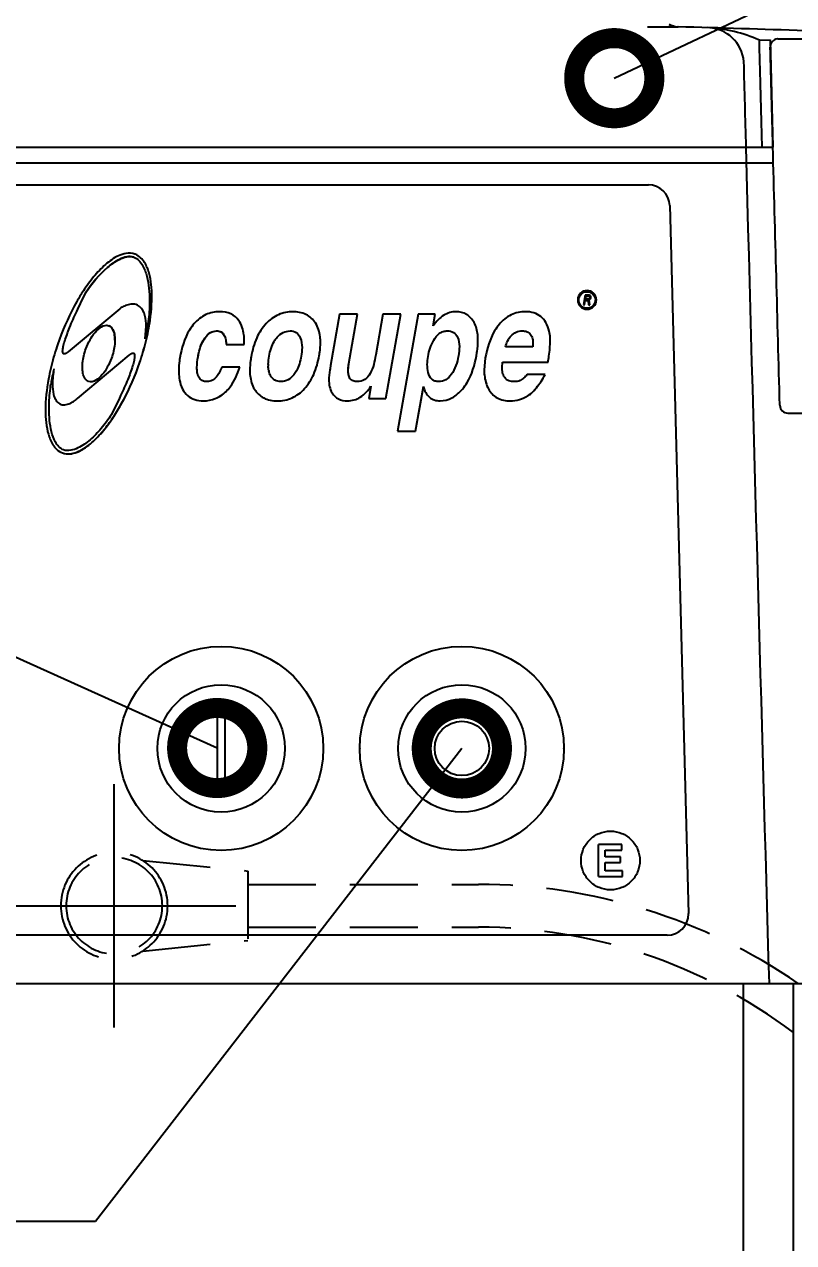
# Model space of a CAD drawing. Extents: x 230 to 4050, y 0 to 2754.
# Drawn here: x 1556.8 to 1700.6, y 965.7 to 1193.6 of the extents above; entities that cross this region are included whole.
import ezdxf

# ---------------------------------------------------------------- set-up
doc = ezdxf.new("R2010")
doc.units = 0
doc.header["$LTSCALE"] = 2
doc.linetypes.add('CENTER', pattern=[50.8, 31.75, -6.35, 6.35, -6.35])
doc.linetypes.add('HIDDEN', pattern=[9.525, 6.35, -3.175])
doc.layers.get('0').update_dxf_attribs({"linetype": 'CONTINUOUS'})
doc.layers.get('DEFPOINTS').update_dxf_attribs({"linetype": 'CONTINUOUS'})
doc.layers.add('DANMEN', color=7, linetype='CONTINUOUS')
doc.layers.add('SUNPOU', color=7, linetype='CONTINUOUS')
doc.styles.get("Standard").update_dxf_attribs({"font": 'romans.shx', "bigfont": 'extfont.shx'})
doc.dimstyles.get("Standard").update_dxf_attribs({"dimscale": 10, "dimtxt": 2, "dimasz": 3, "dimexe": 1, "dimexo": 1, "dimgap": 0.6, "dimtad": 3, "dimdec": 0, "dimzin": 0, "dimdsep": 46, "dimtxsty": 'STANDARD', "dimblk1": 'OPEN', "dimblk2": 'OPEN', "dimsah": 1, "dimcen": 1.5, "dimadec": 0, "dimazin": 0, "dimtfac": 1, "dimtdec": 0, "dimtmove": 0, "dimatfit": 0, "dimldrblk": 'DOTSMALL', "dimfxl": 1, "dimtvp": 1, "dimtolj": 1, "dimtzin": 0, "dimarcsym": 0})

# ---------------------------------------------------------------- blocks, each defined once
blk = doc.blocks.new('_DotSmall')
at = {"color": 0, "linetype": 'ByBlock', "const_width": 0.5}
blk.add_lwpolyline([(-0.0625, 0, 1), (0.0625, 0, 1)], format="xyb", close=True, dxfattribs=at)
blk = doc.blocks.new('_OPEN')
at = {"color": 0, "linetype": 'ByBlock'}
for p, q in [((-1, 0.1667), (0, 0)), ((0, 0), (-1, -0.1667)), ((0, 0), (-1, 0))]:
    blk.add_line(p, q, dxfattribs=at)
blk = doc.blocks.new('*D7')
at = {"layer": 'DEFPOINTS', "color": 0}
for p in [(1104.2, 1678.66), (1646.02, 1678.66), (1345.94, 808.66)]:
    blk.add_point(p, dxfattribs=at)
at = {"layer": 'SUNPOU', "color": 0, "lineweight": -2}
for p, q in [((1636.02, 1678.66), (1094.2, 1678.66)), ((1104.2, 838.66), (1104.2, 1648.66)), ((1335.94, 808.66), (1094.2, 808.66))]:
    blk.add_line(p, q, dxfattribs=at)
at = {"layer": 'SUNPOU', "color": 0, "lineweight": -2, "xscale": 30, "yscale": 30, "zscale": 30}
for p, rotation in [((1104.2, 1678.66), 90), ((1104.2, 808.66), 270)]:
    blk.add_blockref('_OPEN', p, dxfattribs=dict(at, rotation=rotation))
at = {"layer": 'SUNPOU', "color": 0, "insert": (1088.2, 1243.66), "char_height": 20, "attachment_point": 5, "rotation": 90}
blk.add_mtext('\\A1;870', dxfattribs=at)
blk = doc.blocks.new('*D9')
at = {"layer": 'DEFPOINTS', "color": 0}
for p in [(1861.06, 1598.11), (1441.29, 1014.16), (1861.06, 467.97)]:
    blk.add_point(p, dxfattribs=at)
at = {"layer": 'SUNPOU', "color": 0, "linetype": 'ByBlock', "lineweight": -2}
for p, q in [((1861.06, 1588.11), (1861.06, 457.97)), ((1441.29, 1004.16), (1441.29, 457.97)), ((1471.29, 467.97), (1831.06, 467.97))]:
    blk.add_line(p, q, dxfattribs=at)
at = {"layer": 'SUNPOU', "color": 0, "lineweight": -2, "xscale": 30, "yscale": 30, "zscale": 30, "rotation": 180}
blk.add_blockref('_OPEN', (1441.29, 467.97), dxfattribs=at)
at = {"layer": 'SUNPOU', "color": 0, "lineweight": -2, "xscale": 30, "yscale": 30, "zscale": 30}
blk.add_blockref('_OPEN', (1861.06, 467.97), dxfattribs=at)
at = {"layer": 'SUNPOU', "color": 0, "insert": (1651.17, 483.97), "char_height": 20, "attachment_point": 5}
blk.add_mtext('\\A1;420', dxfattribs=at)
blk = doc.blocks.new('*D21')
at = {"layer": 'DEFPOINTS', "color": 0}
for p in [(1811.29, 1075.36), (1441.29, 1014.16), (1811.29, 517.97)]:
    blk.add_point(p, dxfattribs=at)
at = {"layer": 'SUNPOU', "color": 0, "linetype": 'ByBlock', "lineweight": -2}
for p, q in [((1811.29, 1065.36), (1811.29, 507.97)), ((1441.29, 1004.16), (1441.29, 507.97)), ((1471.29, 517.97), (1781.29, 517.97))]:
    blk.add_line(p, q, dxfattribs=at)
at = {"layer": 'SUNPOU', "color": 0, "lineweight": -2, "xscale": 30, "yscale": 30, "zscale": 30, "rotation": 180}
blk.add_blockref('_OPEN', (1441.29, 517.97), dxfattribs=at)
at = {"layer": 'SUNPOU', "color": 0, "lineweight": -2, "xscale": 30, "yscale": 30, "zscale": 30}
blk.add_blockref('_OPEN', (1811.29, 517.97), dxfattribs=at)
at = {"layer": 'SUNPOU', "color": 0, "insert": (1626.29, 533.97), "char_height": 20, "attachment_point": 5}
blk.add_mtext('\\A1;370', dxfattribs=at)
blk = doc.blocks.new('*D23')
at = {"layer": 'DEFPOINTS', "color": 0}
for p in [(1573.58, 1498.66), (1154.2, 808.66), (1898.5, 808.66)]:
    blk.add_point(p, dxfattribs=at)
at = {"layer": 'SUNPOU', "color": 0, "linetype": 'ByBlock', "lineweight": -2}
for p, q in [((1563.58, 1498.66), (1144.2, 1498.66)), ((1154.2, 1468.66), (1154.2, 838.66)), ((1888.5, 808.66), (1144.2, 808.66))]:
    blk.add_line(p, q, dxfattribs=at)
at = {"layer": 'SUNPOU', "color": 0, "lineweight": -2, "xscale": 30, "yscale": 30, "zscale": 30}
for p, rotation in [((1154.2, 1498.66), 90), ((1154.2, 808.66), 270)]:
    blk.add_blockref('_OPEN', p, dxfattribs=dict(at, rotation=rotation))
at = {"layer": 'SUNPOU', "color": 0, "insert": (1138.2, 1153.66), "char_height": 20, "attachment_point": 5, "rotation": 90}
blk.add_mtext('\\A1;690', dxfattribs=at)

msp = doc.modelspace()

# ---------------------------------------------------------------- linework, layer by layer
at = {"color": 2}
for p, q in [((1673.29, 1193.2), (1674.19, 1193.19)), ((1674.19, 1193.19), (1676.46, 1193.19)), ((1676.46, 1193.19), (1677.38, 1193.19)), ((1677.38, 1193.19), (1678.3, 1193.18)), ((1678.3, 1193.18), (1678.38, 1193.18)), ((1678.38, 1193.18), (1679.01, 1193.18)), ((1679.01, 1193.18), (1678.99, 1193.18)), ((1694.22, 1190.66), (1696.22, 1190.71)), ((1696.22, 1190.71), (1696.74, 1170.66)), ((1697.69, 1190.92), (1697.74, 1190.92)), ((1697.75, 1190.92), (1716.26, 1190.92)), ((1449.17, 1170.66), (1696.74, 1170.66)), ((1694.74, 1170.66), (1696.74, 1170.71)), ((1449.17, 1167.75), (1696.74, 1167.75)), ((1473.69, 1163.6), (1673.46, 1163.6)), ((1677.46, 1159.71), (1680.97, 1027.27)), ((1577.23, 1150.06), (1577.23, 1150.06)), ((1568.29, 1143.44), (1568.29, 1143.44)), ((1580.61, 1142.64), (1580.61, 1142.65)), ((1661.66, 1142.96), (1661.34, 1141.16)), ((1662.38, 1142.96), (1661.66, 1142.96)), ((1661.71, 1142.19), (1661.81, 1142.77)), ((1662.28, 1142.19), (1661.71, 1142.19)), ((1661.81, 1142.77), (1662.38, 1142.77)), ((1661.81, 1142.77), (1661.81, 1142.77)), ((1662.37, 1142.23), (1662.28, 1142.19)), ((1662.45, 1142.31), (1662.37, 1142.23)), ((1662.52, 1142.92), (1662.38, 1142.96)), ((1662.38, 1142.77), (1662.46, 1142.73)), ((1662.38, 1142.77), (1662.38, 1142.77)), ((1662.5, 1142.42), (1662.45, 1142.31)), ((1662.46, 1142.73), (1662.51, 1142.65)), ((1662.46, 1142.73), (1662.46, 1142.73)), ((1662.52, 1142.54), (1662.5, 1142.42)), ((1662.5, 1142.12), (1662.62, 1142.27)), ((1662.51, 1142.65), (1662.52, 1142.54)), ((1662.51, 1142.65), (1662.51, 1142.65)), ((1662.62, 1142.81), (1662.52, 1142.92)), ((1662.69, 1142.65), (1662.62, 1142.81)), ((1662.62, 1142.27), (1662.67, 1142.39)), ((1662.62, 1142.27), (1662.62, 1142.27)), ((1662.67, 1142.39), (1662.7, 1142.54)), ((1662.67, 1142.38), (1662.67, 1142.39)), ((1662.7, 1142.54), (1662.69, 1142.65)), ((1662.7, 1142.54), (1662.7, 1142.54)), ((1574.61, 1140.43), (1564.96, 1132.34)), ((1660.24, 1142.06), (1660.24, 1142.06)), ((1661.34, 1141.16), (1661.52, 1141.16)), ((1661.34, 1141.16), (1661.34, 1141.16)), ((1661.52, 1141.16), (1661.66, 1141.96)), ((1661.52, 1141.16), (1661.52, 1141.16)), ((1661.66, 1141.96), (1662.17, 1141.96)), ((1661.66, 1141.96), (1661.66, 1141.96)), ((1662.17, 1141.96), (1662.17, 1141.96)), ((1662.17, 1141.96), (1662.27, 1141.16)), ((1662.27, 1141.16), (1662.48, 1141.16)), ((1662.27, 1141.16), (1662.27, 1141.16)), ((1662.37, 1142.04), (1662.5, 1142.12)), ((1662.48, 1141.16), (1662.37, 1142.04)), ((1662.48, 1141.16), (1662.48, 1141.16)), ((1662.5, 1142.11), (1662.5, 1142.12)), ((1663.74, 1142.06), (1663.74, 1142.06)), ((1615.72, 1139.4), (1614.03, 1129.8)), ((1619.08, 1139.4), (1615.72, 1139.4)), ((1617.45, 1130.16), (1619.08, 1139.4)), ((1617.45, 1130.16), (1619.08, 1139.39)), ((1619.08, 1139.39), (1619.08, 1139.4)), ((1623.82, 1139.4), (1622.47, 1131.76)), ((1627.17, 1139.4), (1623.82, 1139.4)), ((1624.39, 1123.64), (1627.17, 1139.4)), ((1624.39, 1123.64), (1627.17, 1139.39)), ((1630.41, 1139.4), (1626.55, 1117.51)), ((1627.17, 1139.39), (1627.17, 1139.4)), ((1633.61, 1139.4), (1630.41, 1139.4)), ((1633.23, 1137.24), (1633.61, 1139.4)), ((1633.61, 1139.39), (1633.61, 1139.4)), ((1572.56, 1137.24), (1572.56, 1137.24)), ((1579.33, 1134.78), (1579.56, 1137.17)), ((1579.55, 1137.17), (1579.55, 1137.17)), ((1592.72, 1136.27), (1592.72, 1136.27)), ((1606.45, 1136.27), (1606.45, 1136.27)), ((1635.88, 1136.27), (1635.88, 1136.27)), ((1649.87, 1136.27), (1649.87, 1136.27)), ((1579.33, 1134.78), (1579.33, 1134.78)), ((1590.55, 1134.97), (1590.55, 1134.97)), ((1594.5, 1133.74), (1597.86, 1133.74)), ((1594.5, 1133.73), (1594.5, 1133.74)), ((1594.5, 1133.73), (1597.86, 1133.73)), ((1597.86, 1133.74), (1597.87, 1134.46)), ((1597.86, 1133.73), (1597.86, 1133.74)), ((1597.88, 1134.46), (1597.88, 1134.46)), ((1604.07, 1135.1), (1604.07, 1135.1)), ((1608.36, 1135), (1608.36, 1135)), ((1612.14, 1134.09), (1612.14, 1134.09)), ((1633.33, 1134.51), (1633.33, 1134.52)), ((1637.78, 1135.08), (1637.78, 1135.09)), ((1641.59, 1134.55), (1641.59, 1134.55)), ((1651.85, 1133.28), (1646.71, 1133.28)), ((1651.87, 1133.91), (1651.85, 1133.28)), ((1655.1, 1134.46), (1655.1, 1134.46)), ((1566.71, 1123.63), (1576.37, 1131.73)), ((1566.71, 1123.63), (1576.37, 1131.72)), ((1568.27, 1132.9), (1568.27, 1132.9)), ((1576.37, 1131.72), (1576.37, 1131.73)), ((1589.24, 1131.45), (1589.24, 1131.45)), ((1602.55, 1131.54), (1602.55, 1131.54)), ((1611.9, 1131.64), (1611.9, 1131.64)), ((1632.25, 1131.48), (1632.25, 1131.48)), ((1641.3, 1131.61), (1641.3, 1131.61)), ((1642.97, 1131.26), (1642.76, 1128.95)), ((1562.3, 1129.17), (1562.3, 1129.17)), ((1577.99, 1129.36), (1577.99, 1129.36)), ((1585.64, 1128.92), (1585.64, 1128.92)), ((1597.04, 1129.49), (1593.68, 1129.49)), ((1597.04, 1129.48), (1597.04, 1129.49)), ((1598.93, 1128.92), (1598.93, 1128.92)), ((1617.32, 1128.84), (1617.45, 1130.16)), ((1617.45, 1130.16), (1617.45, 1130.16)), ((1642.75, 1128.95), (1642.75, 1128.95)), ((1646.11, 1129.42), (1646.17, 1130.4)), ((1646.17, 1130.4), (1654.69, 1130.4)), ((1646.17, 1130.39), (1646.17, 1130.4)), ((1654.69, 1130.39), (1654.69, 1130.4)), ((1562.03, 1126.32), (1562.03, 1126.31)), ((1585.79, 1127.08), (1585.79, 1127.08)), ((1613.72, 1126.99), (1613.75, 1126.37)), ((1613.72, 1126.99), (1613.72, 1126.99)), ((1613.75, 1126.36), (1613.75, 1126.37)), ((1654.14, 1128.09), (1650.79, 1128.09)), ((1654.14, 1128.09), (1654.14, 1128.09)), ((1587.3, 1124.16), (1587.3, 1124.17)), ((1594.42, 1124.88), (1594.42, 1124.88)), ((1599.8, 1125.33), (1599.8, 1125.34)), ((1609.16, 1125.45), (1609.16, 1125.46)), ((1614.32, 1124.66), (1614.32, 1124.67)), ((1621.58, 1125.93), (1621.18, 1123.64)), ((1629.91, 1117.51), (1631.38, 1125.84)), ((1629.91, 1117.51), (1631.38, 1125.83)), ((1631.38, 1125.83), (1631.38, 1125.84)), ((1638.69, 1125.38), (1638.69, 1125.39)), ((1643.56, 1125.41), (1643.56, 1125.41)), ((1650.95, 1124.15), (1650.95, 1124.16)), ((1566.71, 1123.63), (1566.71, 1123.63)), ((1590.24, 1123.18), (1590.24, 1123.18)), ((1604.04, 1123.18), (1604.04, 1123.18)), ((1617.21, 1123.18), (1617.21, 1123.18)), ((1621.18, 1123.64), (1624.39, 1123.64)), ((1621.18, 1123.64), (1624.39, 1123.64)), ((1621.18, 1123.64), (1621.18, 1123.64)), ((1624.39, 1123.64), (1624.39, 1123.64)), ((1634.52, 1123.18), (1634.52, 1123.18)), ((1647.59, 1123.18), (1647.59, 1123.18)), ((1560.72, 1121.41), (1560.72, 1121.41)), ((1699.54, 1120.89), (1703.17, 1120.89)), ((1626.55, 1117.51), (1629.91, 1117.51)), ((1626.55, 1117.51), (1629.91, 1117.51)), ((1626.55, 1117.51), (1626.55, 1117.51)), ((1629.91, 1117.51), (1629.91, 1117.51)), ((1563.89, 1113.43), (1563.89, 1113.43)), ((1619.48, 1058.2), (1619.48, 1058.15)), ((1619.48, 1058.2), (1619.48, 1058.15)), ((1657.68, 1058.2), (1657.68, 1058.15)), ((1657.68, 1058.15), (1657.68, 1058.2)), ((1668.52, 1040.16), (1664.16, 1040.16)), ((1664.16, 1034.16), (1664.16, 1040.16)), ((1668.52, 1039.08), (1668.52, 1040.16)), ((1665.38, 1039.08), (1668.52, 1039.08)), ((1665.38, 1037.85), (1665.38, 1039.08)), ((1668.24, 1037.85), (1665.38, 1037.85)), ((1668.24, 1036.77), (1668.24, 1037.85)), ((1665.38, 1036.77), (1668.24, 1036.77)), ((1665.38, 1035.23), (1665.38, 1036.77)), ((1668.65, 1035.23), (1665.38, 1035.23)), ((1668.65, 1034.16), (1668.65, 1035.23)), ((1664.16, 1034.16), (1668.65, 1034.16)), ((1680.97, 1027.17), (1680.97, 1027.27)), ((1676.97, 1023.17), (1470.18, 1023.17)), ((1441.29, 1014.16), (1705.95, 1014.16)), ((1691.21, 1014.16), (1691.21, 826.66)), ((1700.58, 826.66), (1700.58, 1014.16))]:
    msp.add_line(p, q, dxfattribs=at)
at = {"color": 1}
for p, q in [((1594.33, 1064.7), (1592.83, 1064.7)), ((1592.83, 1064.7), (1592.83, 1051.71)), ((1594.33, 1051.71), (1594.33, 1064.7)), ((1592.83, 1051.71), (1594.33, 1051.71))]:
    msp.add_line(p, q, dxfattribs=at)
at = {"color": 2}
msp.add_lwpolyline([(1678.27, 1193.27), (1677.72, 1193.44), (1677.35, 1193.61)], dxfattribs=at)
for centre, radius in [((1593.57, 1058.13), 19.1), ((1638.58, 1058.13), 19.1), ((1593.57, 1058.13), 11.92), ((1638.58, 1058.13), 11.92)]:
    msp.add_circle(centre, radius, dxfattribs=at)
at = {"color": 1}
for radius in [6.58, 5.08]:
    msp.add_circle((1638.58, 1058.13), radius, dxfattribs=at)
at = {"color": 2}
for centre, radius, start, end in [((1679.13, 1197.19), 4.01, 243.5289, 250.5431), ((1679.13, 1197.18), 4, 250.548, 253.3023), ((1679.13, 1197.2), 4.02, 253.3352, 268.3449), ((1583.4, -2214.55), 3409.07, 87.59489, 88.39288), ((1684.35, 1186.02), 7, 5.1689, 88.2997), ((1683.06, 1165.97), 27.09, 65.6853, 86.8294), ((1697.74, 1189.42), 1.5, 96.01, 178.4147), ((1697.74, 1189.43), 1.49, 91.9929, 96.03), ((1673.46, 1159.6), 4, 1.5147, 90.0136), ((1576.37, 1147.69), 3.12, 68.3882, 70.0132), ((1661.95, 1142.06), 1.71, 178.813, 179.9993), ((1662.03, 1142.06), 1.71, 0.0007, 1.187), ((1547.49, 1142.39), 32.74, 346.5597, 350.7319), ((1595.81, 1121.16), 34.45, 166.5502, 171.3239), ((1609.9, 1129.81), 7.52, 178.4448, 179.9237), ((1609.13, 1129.81), 6.75, 179.9289, 180.9536), ((1606.37, 1129.6), 3.98, 189.42, 192.8074), ((1699.54, 1122.39), 1.5, 181.5592, 269.9999), ((1564.96, 1116.37), 3.12, 248.4492, 250.0129), ((1676.97, 1027.17), 4, 269.9858, 359.9564)]:
    msp.add_arc(centre, radius, start, end, dxfattribs=at)
for points, knots in [([(1694.74, 1170.66), (1694.63, 1174.87), (1694.52, 1179.1), (1694.36, 1185.34), (1694.3, 1187.33), (1694.25, 1189.33), (1694.24, 1189.77), (1694.23, 1190.22), (1694.22, 1190.66)], [0.9995114, 0.9995114, 0.9995114, 0.9995114, 1.0766797, 1.0766797, 1.1128264, 1.1128264, 1.1128264, 1.1208378, 1.1208378, 1.1208378, 1.1208378]), ([(1698.04, 1122.35), (1697.61, 1138.29), (1697.17, 1154.41), (1696.74, 1170.79), (1696.58, 1176.95), (1696.41, 1183.15), (1696.25, 1189.38)], [0.6999459, 0.6999459, 0.6999459, 0.6999459, 1, 1, 1, 1.1128264, 1.1128264, 1.1128264, 1.1128264]), ([(1696.08, 1014.16), (1694.63, 1065.86), (1693.19, 1116.06), (1691.74, 1170.66), (1691.6, 1175.96), (1691.46, 1181.3), (1691.32, 1186.66)], [0, 0, 0, 0, 1, 1, 1, 1.097143, 1.097143, 1.097143, 1.097143]), ([(1577.44, 1150.63), (1576.91, 1150.82), (1575.81, 1150.88), (1574.35, 1150.37), (1573.07, 1149.62), (1571.49, 1148.36), (1569.67, 1146.42), (1568.41, 1144.68), (1567.81, 1143.76)], [0, 0, 0, 0, 0.133674, 0.250771, 0.367255, 0.486372, 0.73528, 1, 1, 1, 1]), ([(1568.29, 1143.44), (1569.39, 1145.17), (1571.36, 1147.52), (1574.42, 1149.74), (1576.39, 1150.37), (1577.23, 1150.06)], [0, 0, 0, 0, 0.531053, 0.767933, 1, 1, 1, 1]), ([(1577.23, 1150.06), (1576.39, 1150.37), (1574.42, 1149.74), (1571.36, 1147.52), (1569.39, 1145.17), (1568.29, 1143.44)], [0, 0, 0, 0, 0.232067, 0.468947, 1, 1, 1, 1]), ([(1577.23, 1150.06), (1577.94, 1149.81), (1579.01, 1148.58), (1579.74, 1146.48), (1580.13, 1144.23), (1580.2, 1142.68), (1580.2, 1141.89)], [0, 0, 0, 0, 0.249819, 0.488471, 0.737791, 1, 1, 1, 1]), ([(1580.61, 1142.65), (1580.61, 1143.41), (1580.55, 1144.91), (1580.16, 1147.09), (1579.37, 1149.17), (1578.24, 1150.31), (1577.52, 1150.6)], [0, 0, 0, 0, 0.256743, 0.502415, 0.740654, 1, 1, 1, 1]), ([(1567.81, 1143.76), (1567.37, 1143.1), (1565.62, 1140.22), (1564.22, 1137.13), (1563.34, 1134.7)], [0, 0, 0, 0, 0.233834, 1, 1, 1, 1]), ([(1563.93, 1132.5), (1563.93, 1132.78), (1564.04, 1133.4), (1564.45, 1134.87), (1565.29, 1137.07), (1566.63, 1140.1), (1567.7, 1142.27), (1568.29, 1143.44)], [0, 0, 0, 0, 0.069614, 0.159635, 0.386954, 0.66746, 1, 1, 1, 1]), ([(1579.6, 1134.71), (1579.76, 1135.4), (1580.31, 1138.01), (1580.61, 1140.68), (1580.61, 1142.65)], [0, 0, 0, 0, 0.263787, 1, 1, 1, 1]), ([(1663.74, 1142.1), (1663.73, 1142.54), (1663.35, 1143.45), (1661.99, 1143.99), (1660.64, 1143.45), (1660.25, 1142.54), (1660.24, 1142.1)], [0, 0, 0, 0, 0.249973, 0.5, 0.750027, 1, 1, 1, 1]), ([(1660.44, 1142.06), (1660.44, 1142.46), (1660.78, 1143.28), (1661.99, 1143.77), (1663.21, 1143.28), (1663.54, 1142.46), (1663.54, 1142.06)], [0, 0, 0, 0, 0.249956, 0.5, 0.750044, 1, 1, 1, 1]), ([(1579.55, 1137.17), (1579.56, 1137.83), (1579.45, 1139.14), (1578.69, 1140.75), (1577.44, 1141.33), (1576.42, 1141.28), (1575.47, 1140.95), (1574.89, 1140.61), (1574.61, 1140.43)], [0, 0, 0, 0, 0.25076, 0.498498, 0.623311, 0.748582, 0.874298, 1, 1, 1, 1]), ([(1580.2, 1141.89), (1580.2, 1141.5), (1580.16, 1139.91), (1579.99, 1138.32), (1579.8, 1137.12)], [0, 0, 0, 0, 0.240601, 1, 1, 1, 1]), ([(1660.24, 1142.06), (1660.24, 1141.61), (1660.62, 1140.68), (1661.99, 1140.12), (1663.36, 1140.68), (1663.74, 1141.61), (1663.74, 1142.06)], [0, 0, 0, 0, 0.249956, 0.5, 0.750044, 1, 1, 1, 1]), ([(1663.42, 1141.47), (1663.31, 1141.19), (1662.9, 1140.69), (1661.99, 1140.42), (1661.08, 1140.69), (1660.68, 1141.19), (1660.56, 1141.47)], [0, 0, 0, 0, 0.249962, 0.5, 0.750038, 1, 1, 1, 1]), ([(1588.54, 1137.65), (1588.21, 1137.27), (1586.83, 1135.36), (1586.17, 1133.03), (1585.85, 1131.23)], [0, 0, 0, 0, 0.21784, 1, 1, 1, 1]), ([(1593.25, 1139.86), (1592.38, 1139.86), (1590.57, 1139.49), (1589.14, 1138.33), (1588.54, 1137.65)], [0, 0, 0, 0, 0.48993, 1, 1, 1, 1]), ([(1596.89, 1138.18), (1596.52, 1138.71), (1595.41, 1139.66), (1593.98, 1139.86), (1593.25, 1139.86)], [0, 0, 0, 0, 0.469416, 1, 1, 1, 1]), ([(1597.88, 1134.46), (1597.88, 1134.82), (1597.82, 1136.11), (1597.42, 1137.41), (1596.89, 1138.18)], [0, 0, 0, 0, 0.280037, 1, 1, 1, 1]), ([(1607, 1139.86), (1606.07, 1139.86), (1604.17, 1139.49), (1602.63, 1138.32), (1601.98, 1137.63)], [0, 0, 0, 0, 0.492751, 1, 1, 1, 1]), ([(1611.19, 1137.75), (1610.75, 1138.41), (1609.5, 1139.58), (1607.83, 1139.86), (1607, 1139.86)], [0, 0, 0, 0, 0.486895, 1, 1, 1, 1]), ([(1612.14, 1134.09), (1612.14, 1134.45), (1612.08, 1135.71), (1611.7, 1137), (1611.19, 1137.75)], [0, 0, 0, 0, 0.282054, 1, 1, 1, 1]), ([(1637.47, 1139.86), (1637.08, 1139.86), (1636.28, 1139.75), (1634.7, 1139.02), (1633.77, 1138), (1633.23, 1137.24)], [0, 0, 0, 0, 0.228317, 0.460765, 1, 1, 1, 1]), ([(1640.88, 1137.83), (1640.54, 1138.43), (1639.59, 1139.54), (1638.16, 1139.86), (1637.47, 1139.86)], [0, 0, 0, 0, 0.505678, 1, 1, 1, 1]), ([(1641.59, 1134.55), (1641.59, 1134.87), (1641.54, 1135.99), (1641.28, 1137.13), (1640.88, 1137.83)], [0, 0, 0, 0, 0.288167, 1, 1, 1, 1]), ([(1650.46, 1139.86), (1649.54, 1139.86), (1647.65, 1139.49), (1646.19, 1138.25), (1645.59, 1137.53)], [0, 0, 0, 0, 0.495995, 1, 1, 1, 1]), ([(1653.33, 1138.96), (1652.95, 1139.26), (1652.02, 1139.74), (1650.99, 1139.86), (1650.46, 1139.86)], [0, 0, 0, 0, 0.477251, 1, 1, 1, 1]), ([(1654.92, 1136.24), (1654.78, 1136.79), (1654.42, 1137.81), (1653.72, 1138.65), (1653.33, 1138.96)], [0, 0, 0, 0, 0.533132, 1, 1, 1, 1]), ([(1568.27, 1132.9), (1568.48, 1133.49), (1568.99, 1134.59), (1570.1, 1136.28), (1571.67, 1137.57), (1572.56, 1137.24)], [0, 0, 0, 0, 0.293303, 0.552514, 1, 1, 1, 1]), ([(1572.56, 1137.24), (1572.82, 1137.15), (1573.32, 1136.7), (1573.65, 1135.7), (1573.71, 1134.95), (1573.71, 1134.57)], [0, 0, 0, 0, 0.264643, 0.621736, 1, 1, 1, 1]), ([(1573.71, 1134.56), (1573.71, 1134.95), (1573.65, 1135.7), (1573.32, 1136.69), (1572.82, 1137.15), (1572.56, 1137.24)], [0, 0, 0, 0, 0.378272, 0.735365, 1, 1, 1, 1]), ([(1590.55, 1134.97), (1590.83, 1135.35), (1591.44, 1136.01), (1592.32, 1136.27), (1592.72, 1136.27)], [0, 0, 0, 0, 0.538423, 1, 1, 1, 1]), ([(1590.55, 1134.97), (1590.81, 1135.32), (1591.41, 1135.98), (1592.29, 1136.27), (1592.72, 1136.27)], [0, 0, 0, 0, 0.501948, 1, 1, 1, 1]), ([(1592.72, 1136.27), (1592.98, 1136.27), (1593.5, 1136.19), (1594.12, 1135.63), (1594.44, 1134.77), (1594.49, 1134.11), (1594.5, 1133.73)], [0, 0, 0, 0, 0.223904, 0.432862, 0.680179, 1, 1, 1, 1]), ([(1592.72, 1136.27), (1593.01, 1136.27), (1593.61, 1136.16), (1594.22, 1135.46), (1594.45, 1134.61), (1594.5, 1134.03), (1594.5, 1133.74)], [0, 0, 0, 0, 0.249453, 0.498187, 0.748971, 1, 1, 1, 1]), ([(1601.98, 1137.63), (1601.25, 1136.85), (1599.99, 1134.87), (1599.39, 1132.63), (1599.17, 1131.42)], [0, 0, 0, 0, 0.46501, 1, 1, 1, 1]), ([(1604.07, 1135.1), (1604.38, 1135.43), (1605.08, 1136.03), (1606, 1136.27), (1606.45, 1136.27)], [0, 0, 0, 0, 0.501153, 1, 1, 1, 1]), ([(1606.45, 1136.27), (1606.85, 1136.27), (1607.7, 1136.08), (1608.2, 1135.37), (1608.36, 1135)], [0, 0, 0, 0, 0.499786, 1, 1, 1, 1]), ([(1633.33, 1134.52), (1633.59, 1134.99), (1634.09, 1135.67), (1635.06, 1136.19), (1635.61, 1136.27), (1635.88, 1136.27)], [0, 0, 0, 0, 0.499088, 0.749486, 1, 1, 1, 1]), ([(1635.88, 1136.27), (1636.27, 1136.27), (1637.09, 1136.1), (1637.61, 1135.44), (1637.78, 1135.09)], [0, 0, 0, 0, 0.500274, 1, 1, 1, 1]), ([(1645.59, 1137.53), (1645.26, 1137.14), (1643.96, 1135.26), (1643.28, 1133), (1642.97, 1131.26)], [0, 0, 0, 0, 0.225541, 1, 1, 1, 1]), ([(1646.71, 1133.28), (1646.82, 1133.66), (1647.1, 1134.39), (1647.73, 1135.4), (1648.69, 1136.13), (1649.48, 1136.27), (1649.87, 1136.27)], [0, 0, 0, 0, 0.250583, 0.500929, 0.750418, 1, 1, 1, 1]), ([(1649.87, 1136.27), (1650.17, 1136.27), (1650.77, 1136.2), (1651.51, 1135.65), (1651.83, 1134.79), (1651.88, 1134.2), (1651.88, 1133.91)], [0, 0, 0, 0, 0.250456, 0.49907, 0.749, 1, 1, 1, 1]), ([(1655.1, 1134.46), (1655.1, 1134.63), (1655.09, 1135.23), (1655.03, 1135.83), (1654.92, 1136.24)], [0, 0, 0, 0, 0.284428, 1, 1, 1, 1]), ([(1563.34, 1134.7), (1563.17, 1134.24), (1562.55, 1132.47), (1562.04, 1130.66), (1561.72, 1129.31)], [0, 0, 0, 0, 0.260286, 1, 1, 1, 1]), ([(1573.71, 1134.57), (1573.71, 1134.3), (1573.65, 1133.14), (1573.37, 1132), (1573.06, 1131.16)], [0, 0, 0, 0, 0.228814, 1, 1, 1, 1]), ([(1577.99, 1129.36), (1578.16, 1129.82), (1578.77, 1131.58), (1579.29, 1133.38), (1579.6, 1134.72)], [0, 0, 0, 0, 0.26024, 1, 1, 1, 1]), ([(1577.99, 1129.36), (1578.16, 1129.82), (1578.77, 1131.58), (1579.28, 1133.37), (1579.6, 1134.71)], [0, 0, 0, 0, 0.260215, 1, 1, 1, 1]), ([(1589.24, 1131.45), (1589.3, 1131.8), (1589.56, 1133.03), (1590.03, 1134.24), (1590.55, 1134.97)], [0, 0, 0, 0, 0.285642, 1, 1, 1, 1]), ([(1589.24, 1131.45), (1589.41, 1132.38), (1589.73, 1133.62), (1590.37, 1134.71), (1590.55, 1134.97)], [0, 0, 0, 0, 0.749486, 1, 1, 1, 1]), ([(1602.55, 1131.54), (1602.72, 1132.5), (1603.08, 1133.8), (1603.85, 1134.86), (1604.07, 1135.1)], [0, 0, 0, 0, 0.749214, 1, 1, 1, 1]), ([(1611.9, 1131.64), (1611.94, 1131.86), (1612.07, 1132.67), (1612.14, 1133.49), (1612.14, 1134.09)], [0, 0, 0, 0, 0.267812, 1, 1, 1, 1]), ([(1641.3, 1131.61), (1641.34, 1131.88), (1641.5, 1132.85), (1641.59, 1133.83), (1641.59, 1134.55)], [0, 0, 0, 0, 0.272539, 1, 1, 1, 1]), ([(1654.69, 1130.4), (1654.76, 1130.78), (1654.96, 1132.13), (1655.1, 1133.49), (1655.1, 1134.46)], [0, 0, 0, 0, 0.288867, 1, 1, 1, 1]), ([(1564.96, 1132.34), (1564.85, 1132.25), (1564.67, 1132.11), (1564.39, 1131.96), (1564.09, 1131.94), (1563.94, 1132.21), (1563.93, 1132.39), (1563.93, 1132.5)], [0, 0, 0, 0, 0.282409, 0.450215, 0.634181, 0.79037, 1, 1, 1, 1]), ([(1567.62, 1129.5), (1567.62, 1129.76), (1567.68, 1130.92), (1567.96, 1132.06), (1568.27, 1132.9)], [0, 0, 0, 0, 0.228814, 1, 1, 1, 1]), ([(1573.06, 1131.16), (1572.85, 1130.57), (1572.34, 1129.48), (1571.23, 1127.78), (1569.66, 1126.49), (1568.77, 1126.82)], [0, 0, 0, 0, 0.293303, 0.552514, 1, 1, 1, 1]), ([(1577.39, 1131.56), (1577.39, 1131.29), (1577.29, 1130.66), (1576.88, 1129.19), (1576.04, 1126.99), (1574.7, 1123.96), (1573.63, 1121.79), (1573.04, 1120.62)], [0, 0, 0, 0, 0.069614, 0.159635, 0.386954, 0.66746, 1, 1, 1, 1]), ([(1576.37, 1131.73), (1576.48, 1131.82), (1576.66, 1131.96), (1576.94, 1132.11), (1577.24, 1132.13), (1577.39, 1131.85), (1577.39, 1131.67), (1577.39, 1131.56)], [0, 0, 0, 0, 0.282409, 0.450215, 0.634181, 0.79037, 1, 1, 1, 1]), ([(1585.85, 1131.23), (1585.81, 1131.04), (1585.69, 1130.27), (1585.64, 1129.5), (1585.64, 1128.92)], [0, 0, 0, 0, 0.257481, 1, 1, 1, 1]), ([(1599.17, 1131.42), (1599.13, 1131.2), (1599, 1130.37), (1598.93, 1129.53), (1598.93, 1128.92)], [0, 0, 0, 0, 0.267902, 1, 1, 1, 1]), ([(1608.53, 1131.52), (1608.37, 1130.59), (1608.02, 1129.35), (1607.33, 1128.28), (1607.14, 1128.04)], [0, 0, 0, 0, 0.749355, 1, 1, 1, 1]), ([(1609.16, 1125.46), (1609.87, 1126.25), (1611.09, 1128.22), (1611.69, 1130.44), (1611.9, 1131.64)], [0, 0, 0, 0, 0.466228, 1, 1, 1, 1]), ([(1622.47, 1131.76), (1622.37, 1131.17), (1622.12, 1129.99), (1621.75, 1128.83), (1621.44, 1128.32)], [0, 0, 0, 0, 0.500475, 1, 1, 1, 1]), ([(1638.69, 1125.38), (1639.02, 1125.76), (1640.34, 1127.62), (1640.99, 1129.87), (1641.3, 1131.61)], [0, 0, 0, 0, 0.219361, 1, 1, 1, 1]), ([(1638.69, 1125.39), (1639.02, 1125.76), (1640.34, 1127.62), (1640.99, 1129.87), (1641.3, 1131.61)], [0, 0, 0, 0, 0.219361, 1, 1, 1, 1]), ([(1561.72, 1129.31), (1561.56, 1128.63), (1561.02, 1126.03), (1560.71, 1123.37), (1560.71, 1121.41)], [0, 0, 0, 0, 0.263719, 1, 1, 1, 1]), ([(1563.89, 1113.43), (1564.34, 1113.27), (1565.27, 1113.18), (1566.54, 1113.51), (1567.65, 1114.06), (1569.03, 1115), (1570.62, 1116.48), (1572.34, 1118.55), (1573.94, 1120.89), (1575.98, 1124.44), (1577.26, 1127.34), (1577.99, 1129.36)], [0, 0, 0, 0, 0.063307, 0.118266, 0.172106, 0.226585, 0.339263, 0.457893, 0.582764, 0.714215, 1, 1, 1, 1]), ([(1568.77, 1126.82), (1568.51, 1126.91), (1568.01, 1127.37), (1567.68, 1128.36), (1567.62, 1129.11), (1567.62, 1129.5)], [0, 0, 0, 0, 0.264643, 0.621736, 1, 1, 1, 1]), ([(1573.52, 1120.29), (1573.95, 1120.95), (1575.71, 1123.84), (1577.11, 1126.93), (1577.99, 1129.36)], [0, 0, 0, 0, 0.233824, 1, 1, 1, 1]), ([(1585.64, 1128.92), (1585.64, 1128.76), (1585.65, 1128.15), (1585.71, 1127.53), (1585.79, 1127.08)], [0, 0, 0, 0, 0.254962, 1, 1, 1, 1]), ([(1585.64, 1128.92), (1585.64, 1128.76), (1585.65, 1128.15), (1585.71, 1127.53), (1585.79, 1127.08)], [0, 0, 0, 0, 0.25496, 1, 1, 1, 1]), ([(1590.94, 1126.78), (1590.63, 1126.78), (1589.99, 1126.88), (1589.32, 1127.59), (1589.08, 1128.5), (1589.04, 1129.11), (1589.04, 1129.42)], [0, 0, 0, 0, 0.249819, 0.498384, 0.749029, 1, 1, 1, 1]), ([(1593.68, 1129.49), (1593.56, 1129.17), (1593.29, 1128.54), (1592.74, 1127.67), (1591.97, 1126.96), (1591.28, 1126.78), (1590.94, 1126.78)], [0, 0, 0, 0, 0.250473, 0.501209, 0.751095, 1, 1, 1, 1]), ([(1594.42, 1124.88), (1594.72, 1125.17), (1595.91, 1126.5), (1596.66, 1128.18), (1597.04, 1129.49)], [0, 0, 0, 0, 0.233024, 1, 1, 1, 1]), ([(1594.42, 1124.88), (1594.72, 1125.16), (1595.91, 1126.49), (1596.66, 1128.17), (1597.04, 1129.48)], [0, 0, 0, 0, 0.233024, 1, 1, 1, 1]), ([(1598.93, 1128.92), (1598.93, 1128.57), (1598.99, 1127.34), (1599.33, 1126.1), (1599.8, 1125.34)], [0, 0, 0, 0, 0.280113, 1, 1, 1, 1]), ([(1614.03, 1129.8), (1613.98, 1129.52), (1613.83, 1128.59), (1613.72, 1127.65), (1613.72, 1126.99)], [0, 0, 0, 0, 0.300803, 1, 1, 1, 1]), ([(1617.32, 1128.83), (1617.32, 1128.93), (1617.33, 1129.38), (1617.39, 1129.82), (1617.45, 1130.16)], [0, 0, 0, 0, 0.225622, 1, 1, 1, 1]), ([(1618.99, 1126.78), (1618.74, 1126.78), (1618.22, 1126.84), (1617.6, 1127.35), (1617.35, 1128.08), (1617.32, 1128.58), (1617.32, 1128.84)], [0, 0, 0, 0, 0.250342, 0.498913, 0.749133, 1, 1, 1, 1]), ([(1642.75, 1128.95), (1642.75, 1128.62), (1642.81, 1127.4), (1643.14, 1126.19), (1643.56, 1125.41)], [0, 0, 0, 0, 0.273049, 1, 1, 1, 1]), ([(1642.75, 1128.95), (1642.75, 1128.62), (1642.81, 1127.41), (1643.14, 1126.19), (1643.56, 1125.41)], [0, 0, 0, 0, 0.27306, 1, 1, 1, 1]), ([(1648.34, 1126.78), (1648.01, 1126.78), (1647.34, 1126.85), (1646.51, 1127.48), (1646.16, 1128.43), (1646.11, 1129.09), (1646.11, 1129.42)], [0, 0, 0, 0, 0.250432, 0.49904, 0.749012, 1, 1, 1, 1]), ([(1561.39, 1121.75), (1561.39, 1122.12), (1561.42, 1123.66), (1561.57, 1125.2), (1561.75, 1126.35)], [0, 0, 0, 0, 0.241217, 1, 1, 1, 1]), ([(1562.02, 1126.32), (1562.02, 1125.67), (1562.1, 1124.68), (1562.52, 1123.45), (1563.13, 1122.65), (1564.11, 1122.34), (1565.08, 1122.57), (1565.95, 1123.03), (1566.47, 1123.42), (1566.71, 1123.63)], [0, 0, 0, 0, 0.250171, 0.37543, 0.500115, 0.624104, 0.749118, 0.874628, 1, 1, 1, 1]), ([(1585.79, 1127.08), (1585.89, 1126.49), (1586.21, 1125.41), (1586.9, 1124.49), (1587.3, 1124.16)], [0, 0, 0, 0, 0.534924, 1, 1, 1, 1]), ([(1585.79, 1127.08), (1585.89, 1126.5), (1586.21, 1125.41), (1586.9, 1124.5), (1587.3, 1124.17)], [0, 0, 0, 0, 0.534924, 1, 1, 1, 1]), ([(1604.74, 1126.78), (1604.34, 1126.78), (1603.51, 1126.96), (1602.96, 1127.6), (1602.77, 1127.95)], [0, 0, 0, 0, 0.49989, 1, 1, 1, 1]), ([(1607.14, 1128.04), (1606.85, 1127.67), (1606.15, 1127.01), (1605.2, 1126.78), (1604.74, 1126.78)], [0, 0, 0, 0, 0.500814, 1, 1, 1, 1]), ([(1613.75, 1126.37), (1613.78, 1126.2), (1613.88, 1125.61), (1614.09, 1125.03), (1614.32, 1124.67)], [0, 0, 0, 0, 0.282822, 1, 1, 1, 1]), ([(1621.44, 1128.32), (1621.18, 1127.88), (1620.52, 1127.07), (1619.49, 1126.78), (1618.99, 1126.78)], [0, 0, 0, 0, 0.501524, 1, 1, 1, 1]), ([(1634.25, 1126.78), (1634.01, 1126.78), (1633.54, 1126.83), (1632.69, 1127.31), (1632.39, 1128.02), (1632.29, 1128.48)], [0, 0, 0, 0, 0.251594, 0.502444, 1, 1, 1, 1]), ([(1636.61, 1128.11), (1636.34, 1127.73), (1635.67, 1127.03), (1634.72, 1126.78), (1634.25, 1126.78)], [0, 0, 0, 0, 0.501043, 1, 1, 1, 1]), ([(1650.79, 1128.09), (1650.6, 1127.89), (1650.2, 1127.48), (1649.76, 1127.11), (1649.5, 1127)], [0, 0, 0, 0, 0.500577, 1, 1, 1, 1]), ([(1650.95, 1124.15), (1651.56, 1124.53), (1652.77, 1125.78), (1653.67, 1127.23), (1654.14, 1128.09)], [0, 0, 0, 0, 0.420965, 1, 1, 1, 1]), ([(1650.95, 1124.16), (1651.56, 1124.54), (1652.77, 1125.79), (1653.67, 1127.23), (1654.14, 1128.09)], [0, 0, 0, 0, 0.420965, 1, 1, 1, 1]), ([(1587.3, 1124.17), (1587.69, 1123.85), (1588.63, 1123.33), (1589.69, 1123.18), (1590.24, 1123.18)], [0, 0, 0, 0, 0.480006, 1, 1, 1, 1]), ([(1587.3, 1124.16), (1587.69, 1123.84), (1588.63, 1123.32), (1589.69, 1123.18), (1590.24, 1123.18)], [0, 0, 0, 0, 0.480006, 1, 1, 1, 1]), ([(1590.24, 1123.18), (1591, 1123.18), (1592.55, 1123.45), (1593.86, 1124.34), (1594.42, 1124.88)], [0, 0, 0, 0, 0.495885, 1, 1, 1, 1]), ([(1590.24, 1123.18), (1591, 1123.18), (1592.55, 1123.46), (1593.86, 1124.35), (1594.42, 1124.88)], [0, 0, 0, 0, 0.495885, 1, 1, 1, 1]), ([(1599.8, 1125.34), (1600.21, 1124.67), (1601.48, 1123.45), (1603.18, 1123.18), (1604.04, 1123.18)], [0, 0, 0, 0, 0.477482, 1, 1, 1, 1]), ([(1604.04, 1123.18), (1605, 1123.18), (1606.95, 1123.53), (1608.52, 1124.75), (1609.16, 1125.46)], [0, 0, 0, 0, 0.49958, 1, 1, 1, 1]), ([(1614.32, 1124.67), (1614.61, 1124.2), (1615.47, 1123.38), (1616.63, 1123.18), (1617.21, 1123.18)], [0, 0, 0, 0, 0.485007, 1, 1, 1, 1]), ([(1617.21, 1123.18), (1617.62, 1123.18), (1618.46, 1123.3), (1620.1, 1124.05), (1621.05, 1125.13), (1621.58, 1125.93)], [0, 0, 0, 0, 0.231526, 0.46452, 1, 1, 1, 1]), ([(1631.38, 1125.84), (1631.59, 1125.1), (1632.11, 1124.01), (1633.44, 1123.28), (1634.15, 1123.18), (1634.52, 1123.18)], [0, 0, 0, 0, 0.521662, 0.751405, 1, 1, 1, 1]), ([(1631.38, 1125.83), (1631.59, 1125.09), (1632.11, 1124.01), (1633.44, 1123.27), (1634.15, 1123.18), (1634.52, 1123.18)], [0, 0, 0, 0, 0.521662, 0.751405, 1, 1, 1, 1]), ([(1634.52, 1123.18), (1635.27, 1123.18), (1636.91, 1123.62), (1638.13, 1124.73), (1638.69, 1125.39)], [0, 0, 0, 0, 0.465589, 1, 1, 1, 1]), ([(1634.52, 1123.18), (1635.27, 1123.18), (1636.91, 1123.61), (1638.13, 1124.73), (1638.69, 1125.38)], [0, 0, 0, 0, 0.465589, 1, 1, 1, 1]), ([(1643.56, 1125.41), (1643.93, 1124.73), (1645.09, 1123.47), (1646.76, 1123.18), (1647.59, 1123.18)], [0, 0, 0, 0, 0.484612, 1, 1, 1, 1]), ([(1643.56, 1125.41), (1643.93, 1124.73), (1645.09, 1123.47), (1646.76, 1123.18), (1647.59, 1123.18)], [0, 0, 0, 0, 0.484612, 1, 1, 1, 1]), ([(1647.59, 1123.18), (1648.18, 1123.18), (1649.36, 1123.35), (1650.45, 1123.85), (1650.95, 1124.16)], [0, 0, 0, 0, 0.499951, 1, 1, 1, 1]), ([(1647.59, 1123.18), (1648.18, 1123.18), (1649.36, 1123.35), (1650.45, 1123.84), (1650.95, 1124.15)], [0, 0, 0, 0, 0.499951, 1, 1, 1, 1]), ([(1564.1, 1114), (1563.43, 1114.24), (1562.45, 1115.42), (1561.79, 1117.41), (1561.45, 1119.54), (1561.39, 1121), (1561.39, 1121.75)], [0, 0, 0, 0, 0.248467, 0.487508, 0.737516, 1, 1, 1, 1]), ([(1560.71, 1121.41), (1560.71, 1120.64), (1560.79, 1119.13), (1561.18, 1116.94), (1561.86, 1115.22), (1562.8, 1114.03), (1563.49, 1113.58), (1563.89, 1113.43)], [0, 0, 0, 0, 0.255298, 0.499514, 0.736413, 0.858671, 1, 1, 1, 1]), ([(1563.89, 1113.43), (1564.42, 1113.24), (1565.52, 1113.18), (1566.98, 1113.69), (1568.25, 1114.44), (1569.84, 1115.69), (1571.65, 1117.63), (1572.91, 1119.37), (1573.52, 1120.29)], [0, 0, 0, 0, 0.133688, 0.250793, 0.36728, 0.486397, 0.735296, 1, 1, 1, 1]), ([(1573.04, 1120.62), (1572.48, 1119.7), (1571.27, 1118.02), (1569.16, 1115.87), (1566.92, 1114.26), (1564.95, 1113.69), (1564.1, 1114)], [0, 0, 0, 0, 0.278182, 0.531807, 0.767262, 1, 1, 1, 1]), ([(1660.87, 1037.16), (1660.87, 1037.87), (1661.16, 1039.32), (1662.38, 1041.15), (1664.21, 1042.37), (1666.37, 1042.8), (1668.53, 1042.37), (1670.36, 1041.15), (1671.58, 1039.32), (1671.87, 1037.87), (1671.87, 1037.16)], [0, 0, 0, 0, 0.124985, 0.24996, 0.374972, 0.5, 0.625028, 0.75004, 0.875015, 1, 1, 1, 1]), ([(1671.87, 1037.16), (1671.87, 1036.44), (1671.58, 1035), (1670.36, 1033.17), (1668.53, 1031.95), (1666.37, 1031.52), (1664.21, 1031.95), (1662.38, 1033.17), (1661.16, 1035), (1660.87, 1036.44), (1660.87, 1037.16)], [0, 0, 0, 0, 0.124985, 0.24996, 0.374972, 0.5, 0.625028, 0.75004, 0.875015, 1, 1, 1, 1])]:
    msp.add_open_spline(points, degree=3, knots=knots, dxfattribs=at)
for points in [[(1660.56, 1141.47), (1660.48, 1141.65), (1660.44, 1141.86), (1660.44, 1142.06)], [(1663.54, 1142.06), (1663.54, 1141.86), (1663.5, 1141.65), (1663.42, 1141.47)], [(1608.36, 1135), (1608.6, 1134.42), (1608.69, 1133.78), (1608.69, 1133.15)], [(1608.69, 1133.15), (1608.68, 1132.61), (1608.62, 1132.06), (1608.53, 1131.52)], [(1632.25, 1131.48), (1632.44, 1132.54), (1632.8, 1133.58), (1633.33, 1134.52)], [(1637.78, 1135.09), (1638.04, 1134.55), (1638.11, 1133.92), (1638.11, 1133.33)], [(1638.11, 1133.33), (1638.11, 1132.74), (1638.04, 1132.16), (1637.94, 1131.58)], [(1589.04, 1129.42), (1589.04, 1130.1), (1589.12, 1130.78), (1589.24, 1131.45)], [(1602.38, 1130.01), (1602.4, 1130.52), (1602.46, 1131.03), (1602.55, 1131.54)], [(1632.12, 1129.99), (1632.12, 1130.49), (1632.17, 1130.99), (1632.25, 1131.48)], [(1637.94, 1131.58), (1637.72, 1130.36), (1637.33, 1129.12), (1636.61, 1128.11)], [(1562.3, 1129.17), (1562.14, 1128.23), (1562.03, 1127.27), (1562.02, 1126.32)], [(1602.44, 1128.95), (1602.4, 1129.19), (1602.38, 1129.45), (1602.38, 1129.7)], [(1602.77, 1127.95), (1602.64, 1128.19), (1602.55, 1128.45), (1602.49, 1128.72)], [(1632.29, 1128.48), (1632.17, 1128.97), (1632.12, 1129.48), (1632.12, 1129.99)], [(1649.5, 1127), (1649.15, 1126.83), (1648.73, 1126.78), (1648.34, 1126.78)]]:
    msp.add_open_spline(points, degree=3, dxfattribs=at)
at = {"layer": 'DANMEN', "color": 1, "linetype": 'CENTER'}
for p, q in [((1573.58, 1005.93), (1573.58, 1051.45)), ((1550.82, 1028.69), (1596.33, 1028.69))]:
    msp.add_line(p, q, dxfattribs=at)
at = {"layer": 'DANMEN', "color": 4, "linetype": 'HIDDEN'}
for p, q in [((1578.9, 1037.16), (1598.58, 1035.19)), ((1598.58, 1035.19), (1598.58, 1022.19)), ((1578.9, 1020.22), (1598.58, 1022.19))]:
    msp.add_line(p, q, dxfattribs=at)
for points in [[(1598.58, 1032.69), (1641.69, 1032.69, -0.151379), (1701.49, 1014.16, -0.147198)], [(1598.58, 1024.69), (1641.69, 1024.69, -0.163044), (1700.58, 1004.96, -0.16055)]]:
    msp.add_lwpolyline(points, format="xyb", dxfattribs=at)
for radius, start, end in [(10, 0, 180), (9, 0, 180), (10, 180, 0), (9, 180, 0)]:
    msp.add_arc((1573.58, 1028.69), radius, start, end, dxfattribs=at)

# ---------------------------------------------------------------- dimensions: what is measured, and where the dimension line sits
at = {"layer": 'SUNPOU'}
dim = msp.add_linear_dim(base=(1104.2, 1678.66), p1=(1345.94, 808.66), p2=(1646.02, 1678.66), angle=90, dimstyle='STANDARD', dxfattribs=at)
dim.commit()
dim.dimension.update_dxf_attribs({"geometry": '*D7', "text_midpoint": (1088.2, 1243.66)})
dim = msp.add_linear_dim(base=(1861.06, 467.97), p1=(1441.29, 1014.16), p2=(1861.06, 1598.11), dimstyle='STANDARD', override={"dimtmove": 0, "dimarcsym": 1}, dxfattribs=at)
dim.commit()
dim.dimension.update_dxf_attribs({"geometry": '*D9', "text_midpoint": (1651.17, 467.97), "dimtype": 160})
dim = msp.add_linear_dim(base=(1154.2, 808.66), p1=(1573.58, 1498.66), p2=(1898.5, 808.66), angle=90, dimstyle='STANDARD', override={"dimarcsym": 1}, dxfattribs=at)
dim.commit()
dim.dimension.update_dxf_attribs({"geometry": '*D23', "text_midpoint": (1138.2, 1153.66)})
dim = msp.add_linear_dim(base=(1811.29, 517.97), p1=(1441.29, 1014.16), p2=(1811.29, 1075.36), dimstyle='STANDARD', override={"dimarcsym": 1}, dxfattribs=at)
dim.commit()
dim.dimension.update_dxf_attribs({"geometry": '*D21', "text_midpoint": (1626.29, 533.97)})

# ---------------------------------------------------------------- leaders
for points in [[(1667.08, 1183.56), (1882.15, 1285.47), (1933.39, 1285.47)], [(1592.83, 1058.21), (1518.36, 1091.74), (1334.22, 1091.23)], [(1638.58, 1058.13), (1570.07, 969.63), (1334.22, 969.63)]]:
    msp.add_leader(points, dimstyle='STANDARD', dxfattribs=at)

doc.saveas('drawing.dxf')
